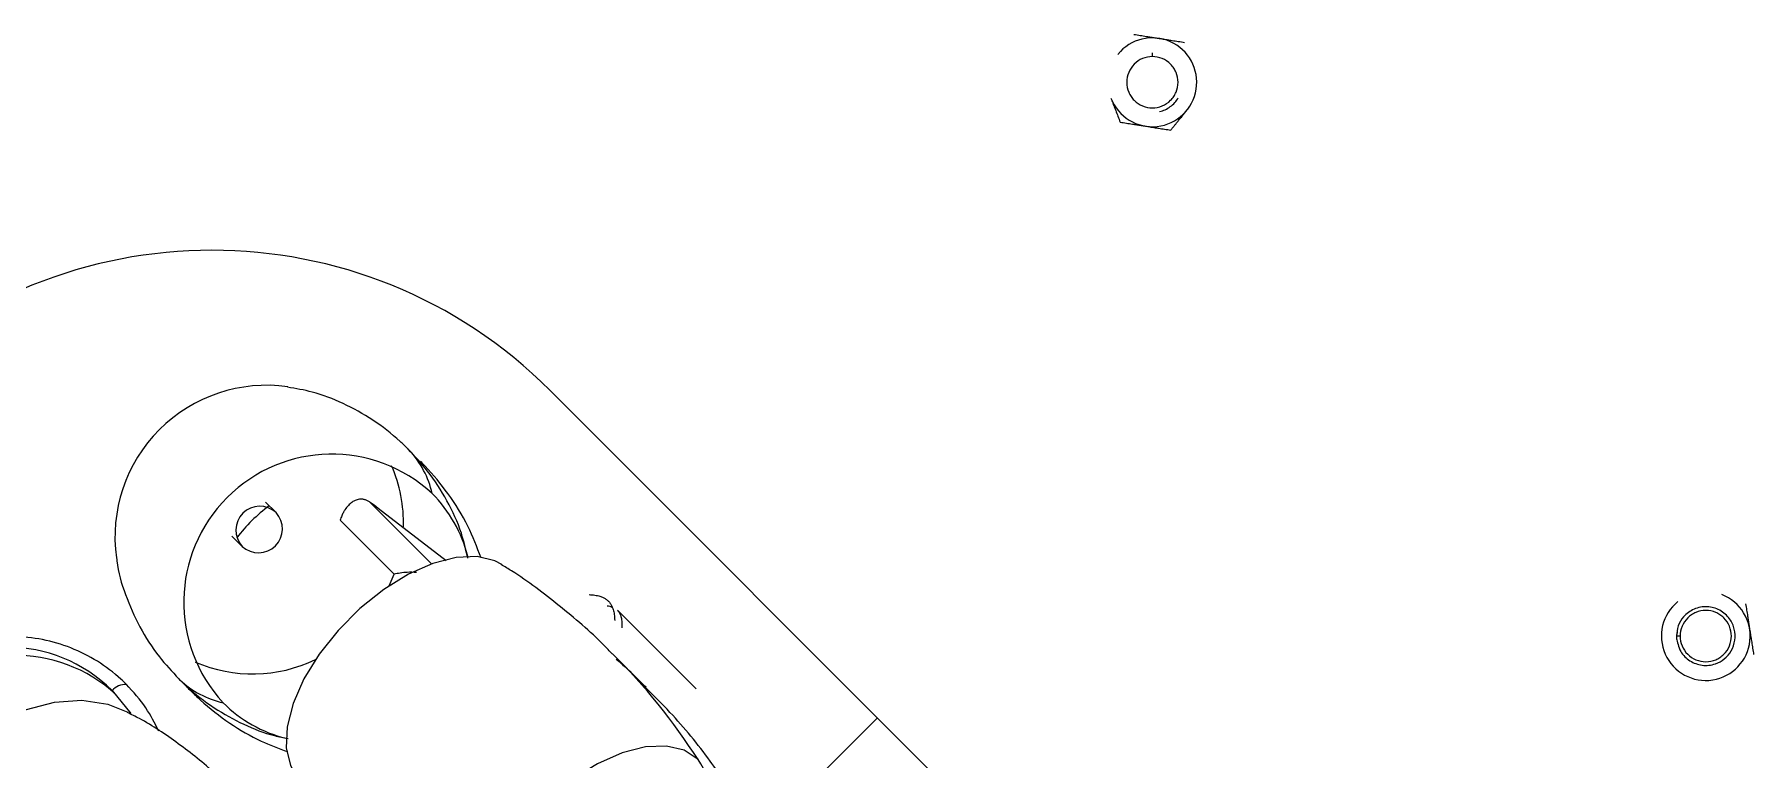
# Model space of a CAD drawing. Header units: millimetres. Extents: x -635 to 515, y -448 to 489.
# Drawn here: x -570.4 to -469.7, y -324.8 to -282.4 of the extents above; entities that cross this region are included whole.
import ezdxf

# ---------------------------------------------------------------- set-up
doc = ezdxf.new("R2010")
doc.units = ezdxf.units.MM

msp = doc.modelspace()

# ---------------------------------------------------------------- linework, layer by layer
at = {"color": 144, "linetype": 'Continuous', "lineweight": 18}
for p, q in [((-504.939, -283.715), (-504.939, -283.498)), ((-490.699, -352.741), (-540.196, -303.243)), ((-556.851, -309.783), (-556.243, -310.391)), ((-549.351, -313.979), (-552.493, -310.837)), ((-546.285, -313.216), (-550.254, -310.149)), ((-558.831, -311.763), (-558.223, -312.371)), ((-536.257, -316.094), (-531.642, -320.708)), ((-474.041, -317.612), (-474.258, -317.612)), ((-565.843, -320.796), (-564.748, -322.136)), ((-521.04, -322.4), (-527.617, -328.976))]:
    msp.add_line(p, q, dxfattribs=at)
at = {"color": 8, "linetype": 'Continuous', "lineweight": 25}
msp.add_line((-550.732, -309.792), (-547.132, -313.391), dxfattribs=at)
at = {"color": 7, "linetype": 'Continuous', "lineweight": 25}
msp.add_line((-549.628, -314.679), (-549.335, -313.985), dxfattribs=at)
at = {"color": 7, "linetype": 'Continuous', "lineweight": 25, "flags": 128}
for points in [[(-548.511, -306.668), (-548.507, -306.672), (-548.443, -306.737)], [(-543.033, -313.424), (-543.427, -313.216), (-544.469, -312.964), (-545.698, -313.015), (-547.059, -313.365), (-548.494, -314), (-549.939, -314.893), (-551.332, -316.002), (-552.612, -317.282), (-553.721, -318.675), (-554.614, -320.12), (-555.249, -321.555), (-555.599, -322.916), (-555.65, -324.145), (-555.398, -325.187), (-555.19, -325.581)], [(-561.947, -320.102), (-561.942, -320.107), (-561.878, -320.169)], [(-576.816, -333.949), (-577.277, -332.782), (-577.512, -331.268), (-577.406, -329.661), (-576.965, -328.033), (-576.207, -326.454), (-575.165, -324.992), (-573.886, -323.713), (-572.425, -322.672), (-570.845, -321.914), (-569.217, -321.472), (-567.61, -321.366), (-566.096, -321.601), (-564.919, -322.068)], [(-531.537, -324.838), (-532.348, -324.295), (-533.39, -324.043), (-534.619, -324.094), (-535.98, -324.445), (-537.415, -325.08), (-538.86, -325.972), (-540.253, -327.082), (-541.532, -328.361), (-542.642, -329.754), (-543.534, -331.199), (-544.169, -332.634), (-544.52, -333.995), (-544.571, -335.224), (-544.319, -336.266), (-543.776, -337.077)]]:
    msp.add_lwpolyline(points, dxfattribs=at)
at = {"color": 8, "linetype": 'Continuous', "lineweight": 25, "flags": 128}
msp.add_lwpolyline([(-534.571, -320.608), (-534.645, -320.534), (-535.597, -319.613)], dxfattribs=at)
at = {"color": 144, "linetype": 'Continuous', "lineweight": 18}
for centre, radius, start, end in [((-504.939, -285.215), 2.598, 201.05277, 141.05277), ((-559.995, -323.042), 28, 45, 225), ((-552.982, -315.632), 8.661, 47.19861, 222.80139), ((-551.109, -317.505), 9.33, 126.3699, 142.74911), ((-552.724, -314.885), 7.943, 14.09655, 44.89677), ((-557.273, -311.341), 1.401, 227.28245, 42.71755), ((-472.541, -317.612), 2.598, 128.94723, 68.94723), ((-571.959, -326.919), 8.654, 45.03039, 224.96961), ((-571.475, -327.403), 8.654, 47.29713, 222.70287), ((-562.494, -344.703), 36.783, 32.68887, 45.11304), ((-565.005, -321.605), 1.165, 89.92112, 136.04489), ((-553.729, -315.89), 7.943, 225.10323, 255.90345), ((-535.194, -327.408), 4.469, 334.19786, 35.10049)]:
    msp.add_arc(centre, radius, start, end, dxfattribs=at)
at = {"color": 7, "linetype": 'Continuous', "lineweight": 25}
for centre, radius, start, end in [((-556.796, -311.818), 8.877, 81.99837, 187.93087), ((-556.971, -310.948), 8.187, 358.05266, 23.79682), ((-557.194, -311.42), 1.401, 47.28245, 222.71755), ((-557.613, -311.381), 8.447, 246.59333, 295.81315)]:
    msp.add_arc(centre, radius, start, end, dxfattribs=at)
at = {"color": 8, "linetype": 'Continuous', "lineweight": 25}
for centre, start, end in [((-552.474, -310.499), 12.79515, 43.02951), ((-558.115, -316.141), 226.95115, 257.20539)]:
    msp.add_arc(centre, 5.513, start, end, dxfattribs=at)
at = {"color": 144, "linetype": 'Continuous', "lineweight": 18}
for points, knots in [([(-506.017, -282.415), (-505.955, -282.424), (-505.834, -282.444), (-505.651, -282.472), (-505.474, -282.5), (-505.272, -282.532), (-505.043, -282.568), (-504.788, -282.608), (-504.619, -282.635), (-504.535, -282.648)], [0, 0, 0, 0, 0.13335788, 0.26104769, 0.3833203, 0.50046135, 0.67171409, 0.83774862, 1, 1, 1, 1]), ([(-504.535, -282.648), (-504.485, -282.656), (-504.384, -282.672), (-504.233, -282.696), (-504.081, -282.72), (-503.927, -282.744), (-503.705, -282.779), (-503.409, -282.825), (-503.175, -282.862), (-503.053, -282.881)], [0, 0, 0, 0, 0.0967737, 0.1947382, 0.2942162, 0.3955159, 0.4989293, 0.7384063, 1, 1, 1, 1]), ([(-504.939, -283.715), (-505.135, -283.715), (-505.332, -283.754), (-505.694, -283.904), (-505.861, -284.015), (-506.138, -284.293), (-506.25, -284.459), (-506.4, -284.822), (-506.439, -285.018), (-506.439, -285.215)], [0, 0, 0, 0, 0.25, 0.25, 0.5, 0.5, 0.75, 0.75, 1, 1, 1, 1]), ([(-507.364, -286.148), (-507.345, -286.196), (-507.308, -286.291), (-507.253, -286.435), (-507.198, -286.578), (-507.142, -286.723), (-507.061, -286.933), (-506.954, -287.213), (-506.869, -287.434), (-506.825, -287.548)], [0, 0, 0, 0, 0.0983707, 0.1964228, 0.2951423, 0.3954761, 0.4983106, 0.741156, 1, 1, 1, 1]), ([(-504.516, -286.934), (-504.289, -286.878), (-504.076, -286.778), (-503.701, -286.502), (-503.543, -286.328), (-503.422, -286.128)], [0, 0, 0, 0, 0.5, 0.5, 1, 1, 1, 1]), ([(-506.825, -287.548), (-506.764, -287.557), (-506.644, -287.576), (-506.462, -287.605), (-506.284, -287.633), (-506.081, -287.665), (-505.852, -287.701), (-505.597, -287.741), (-505.428, -287.768), (-505.343, -287.781)], [0, 0, 0, 0, 0.1316528, 0.258542, 0.3814245, 0.5011805, 0.6713034, 0.8361162, 1, 1, 1, 1]), ([(-505.343, -287.781), (-505.3, -287.788), (-505.214, -287.801), (-505.085, -287.822), (-504.936, -287.845), (-504.767, -287.872), (-504.521, -287.91), (-504.215, -287.958), (-503.982, -287.995), (-503.861, -288.014)], [0, 0, 0, 0, 0.0830372, 0.1663696, 0.2506123, 0.3740388, 0.4996597, 0.7418704, 1, 1, 1, 1]), ([(-503.861, -288.014), (-503.823, -287.966), (-503.747, -287.872), (-503.632, -287.73), (-503.519, -287.591), (-503.39, -287.431), (-503.244, -287.25), (-503.081, -287.049), (-502.972, -286.915), (-502.918, -286.848)], [0, 0, 0, 0, 0.1309632, 0.2572131, 0.3794934, 0.4986684, 0.6696844, 0.8353143, 1, 1, 1, 1]), ([(-550.732, -309.792), (-550.757, -309.774), (-550.807, -309.74), (-550.885, -309.697), (-550.964, -309.662), (-551.046, -309.635), (-551.129, -309.616), (-551.214, -309.606), (-551.358, -309.603), (-551.564, -309.644), (-551.802, -309.771), (-552.022, -309.967), (-552.18, -310.171), (-552.302, -310.38), (-552.401, -310.58), (-552.46, -310.746), (-552.493, -310.837)], [0, 0, 0, 0, 0.0336092, 0.0678182, 0.1027118, 0.138371, 0.1748729, 0.2122908, 0.2506935, 0.3684973, 0.5005239, 0.6163673, 0.7499165, 0.8142789, 0.8976399, 1, 1, 1, 1]), ([(-549.351, -313.979), (-549.097, -313.928), (-548.675, -313.845), (-548.199, -313.864), (-548.01, -313.871)], [0, 0, 0, 0, 0.60338112, 1, 1, 1, 1]), ([(-537.92, -315.189), (-537.859, -315.191), (-537.741, -315.197), (-537.575, -315.216), (-537.421, -315.243), (-537.258, -315.285), (-537.09, -315.348), (-536.924, -315.441), (-536.833, -315.522), (-536.789, -315.562)], [0, 0, 0, 0, 0.1337615, 0.2618117, 0.3844041, 0.5018272, 0.6726052, 0.8381881, 1, 1, 1, 1]), ([(-536.861, -315.846), (-536.806, -315.846), (-536.694, -315.846), (-536.621, -315.897), (-536.584, -315.922)], [0, 0, 0, 0, 0.4970563, 1, 1, 1, 1]), ([(-536.789, -315.562), (-536.768, -315.584), (-536.727, -315.627), (-536.672, -315.701), (-536.622, -315.78), (-536.578, -315.866), (-536.539, -315.958), (-536.487, -316.114), (-536.435, -316.353), (-536.422, -316.576), (-536.416, -316.693)], [0, 0, 0, 0, 0.0809669, 0.1627289, 0.2454776, 0.3293974, 0.4146654, 0.5014504, 0.7397959, 1, 1, 1, 1]), ([(-474.209, -317.337), (-474.228, -317.443), (-474.265, -317.64), (-474.266, -317.732), (-474.06, -318.589), (-473.501, -319.092), (-472.751, -319.38), (-472.017, -319.296), (-471.429, -318.967), (-471.015, -318.484), (-470.801, -317.865), (-470.833, -317.195), (-471.127, -316.552), (-471.696, -316.051), (-472.464, -315.838), (-473.247, -315.983), (-473.84, -316.423), (-474.195, -317.003), (-474.237, -317.411), (-474.258, -317.612)], [0, 0, 0, 0, 0.0432666, 0.080289, 0.1479183, 0.2151874, 0.2815987, 0.3497313, 0.4012815, 0.4547876, 0.5124599, 0.5682125, 0.6262765, 0.692853, 0.7599486, 0.8277082, 0.8936899, 0.9476477, 1, 1, 1, 1]), ([(-470.208, -315.727), (-470.198, -315.788), (-470.179, -315.91), (-470.15, -316.092), (-470.122, -316.269), (-470.091, -316.472), (-470.055, -316.7), (-470.014, -316.955), (-469.988, -317.125), (-469.975, -317.208)], [0, 0, 0, 0, 0.1333579, 0.2610477, 0.3833203, 0.5004614, 0.6717141, 0.8377486, 1, 1, 1, 1]), ([(-535.975, -317.134), (-535.974, -317.078), (-535.971, -316.967), (-535.979, -316.813), (-535.995, -316.67), (-536.024, -316.519), (-536.074, -316.365), (-536.151, -316.214), (-536.222, -316.133), (-536.257, -316.094)], [0, 0, 0, 0, 0.1332167, 0.2607645, 0.3828932, 0.4998874, 0.6713652, 0.8375897, 1, 1, 1, 1]), ([(-471.041, -317.612), (-471.041, -317.425), (-471.078, -317.227), (-471.23, -316.857), (-471.345, -316.686), (-471.555, -316.477), (-471.631, -316.416), (-471.79, -316.31), (-471.872, -316.266), (-472.14, -316.154), (-472.34, -316.112), (-472.742, -316.112), (-472.942, -316.154), (-473.21, -316.266), (-473.292, -316.31), (-473.451, -316.416), (-473.527, -316.477), (-473.737, -316.686), (-473.852, -316.857), (-474.005, -317.227), (-474.041, -317.425), (-474.041, -317.612)], [0, 0, 0, 0, 0.125, 0.125, 0.25, 0.25, 0.3125, 0.3125, 0.375, 0.375, 0.5, 0.5, 0.625, 0.625, 0.6875, 0.6875, 0.75, 0.75, 0.875, 0.875, 1, 1, 1, 1]), ([(-565.003, -320.44), (-565.108, -320.338), (-565.627, -319.833), (-566.676, -319.046), (-568.231, -318.26), (-569.902, -317.771), (-571.631, -317.592), (-573.361, -317.728), (-575.036, -318.174), (-576.6, -318.914), (-578.003, -319.924), (-579.2, -321.171), (-580.153, -322.615), (-580.83, -324.208), (-581.208, -325.9), (-581.274, -327.634), (-581.026, -329.356), (-580.466, -331.002), (-579.623, -332.554), (-578.837, -333.43), (-578.438, -333.875)], [0, 0, 0, 0, 0.01478704, 0.07325941, 0.13168973, 0.18993159, 0.24793927, 0.30569675, 0.36322019, 0.42055662, 0.47777853, 0.53497463, 0.59223437, 0.64961539, 0.70718562, 0.76498725, 0.82303121, 0.8812963, 0.93973275, 1, 1, 1, 1]), ([(-474.041, -317.612), (-474.041, -317.809), (-474.002, -318.005), (-473.852, -318.368), (-473.741, -318.534), (-473.463, -318.812), (-473.296, -318.923), (-472.934, -319.073), (-472.737, -319.112), (-472.541, -319.112)], [0, 0, 0, 0, 0.25, 0.25, 0.5, 0.5, 0.75, 0.75, 1, 1, 1, 1]), ([(-472.541, -319.112), (-472.34, -319.112), (-472.14, -319.071), (-471.872, -318.959), (-471.79, -318.914), (-471.631, -318.809), (-471.555, -318.747), (-471.345, -318.539), (-471.23, -318.368), (-471.078, -317.997), (-471.041, -317.8), (-471.041, -317.612)], [0, 0, 0, 0, 0.25, 0.25, 0.375, 0.375, 0.5, 0.5, 0.75, 0.75, 1, 1, 1, 1]), ([(-469.975, -317.208), (-469.967, -317.258), (-469.951, -317.359), (-469.927, -317.51), (-469.903, -317.663), (-469.879, -317.817), (-469.844, -318.039), (-469.797, -318.334), (-469.76, -318.568), (-469.741, -318.69)], [0, 0, 0, 0, 0.0967737, 0.1947382, 0.2942162, 0.3955159, 0.4989293, 0.7384063, 1, 1, 1, 1]), ([(-563.111, -323.17), (-563.343, -322.706), (-563.845, -321.707), (-564.599, -320.882), (-565.003, -320.44)], [0, 0, 0, 0, 0.4637767, 1, 1, 1, 1]), ([(-558.998, -326.5), (-559.264, -326.22), (-560.172, -325.263), (-561.939, -323.898), (-563.676, -322.703), (-564.71, -322.202), (-564.944, -322.088)], [0, 0, 0, 0, 0.154218, 0.5271797, 0.8926259, 1, 1, 1, 1])]:
    msp.add_open_spline(points, degree=3, knots=knots, dxfattribs=at)
at = {"color": 7, "linetype": 'Continuous', "lineweight": 25}
for points, knots in [([(-504.939, -286.715), (-504.751, -286.715), (-504.554, -286.678), (-504.184, -286.526), (-504.012, -286.411), (-503.804, -286.2), (-503.742, -286.124), (-503.637, -285.965), (-503.593, -285.883), (-503.481, -285.616), (-503.439, -285.415), (-503.439, -285.014), (-503.481, -284.813), (-503.593, -284.546), (-503.637, -284.464), (-503.742, -284.305), (-503.804, -284.229), (-504.012, -284.018), (-504.184, -283.903), (-504.554, -283.751), (-504.751, -283.715), (-504.939, -283.715)], [0, 0, 0, 0, 0.125, 0.125, 0.25, 0.25, 0.3125, 0.3125, 0.375, 0.375, 0.5, 0.5, 0.625, 0.625, 0.6875, 0.6875, 0.75, 0.75, 0.875, 0.875, 1, 1, 1, 1]), ([(-506.439, -285.215), (-506.439, -285.415), (-506.397, -285.616), (-506.285, -285.883), (-506.241, -285.965), (-506.135, -286.124), (-506.074, -286.2), (-505.865, -286.411), (-505.694, -286.526), (-505.324, -286.678), (-505.126, -286.715), (-504.939, -286.715)], [0, 0, 0, 0, 0.25, 0.25, 0.375, 0.375, 0.5, 0.5, 0.75, 0.75, 1, 1, 1, 1]), ([(-548.507, -306.672), (-548.662, -306.522), (-549.305, -305.898), (-550.544, -304.94), (-552.281, -303.978), (-553.962, -303.326), (-555.083, -303.133), (-555.57, -303.049)], [0, 0, 0, 0, 0.0800317, 0.3327777, 0.5793009, 0.8170992, 1, 1, 1, 1]), ([(-545.02, -313.056), (-545.13, -312.566), (-545.393, -311.398), (-546.198, -309.679), (-547.254, -308.02), (-548.118, -307.091), (-548.507, -306.672)], [0, 0, 0, 0, 0.2037789, 0.4850152, 0.7678807, 1, 1, 1, 1]), ([(-544.24, -313.032), (-544.478, -312.411), (-544.98, -311.097), (-546.111, -309.299), (-547.112, -308.078), (-547.691, -307.49), (-547.783, -307.396)], [0, 0, 0, 0, 0.2997172, 0.6334337, 0.9417626, 1, 1, 1, 1]), ([(-565.575, -313.032), (-565.57, -313.094), (-565.515, -313.836), (-565.08, -315.211), (-564.265, -317.102), (-563.193, -318.757), (-562.331, -319.687), (-561.942, -320.107)], [0, 0, 0, 0, 0.022854, 0.2732064, 0.5299199, 0.7881206, 1, 1, 1, 1]), ([(-536.559, -318.656), (-536.716, -318.488), (-537.674, -317.466), (-539.647, -315.837), (-541.673, -314.261), (-542.86, -313.555), (-543.066, -313.432)], [0, 0, 0, 0, 0.08241985, 0.50087684, 0.91325974, 1, 1, 1, 1]), ([(-534.594, -320.641), (-534.969, -320.238), (-535.514, -319.651), (-536.129, -319.142), (-536.321, -318.983)], [0, 0, 0, 0, 0.6879479, 1, 1, 1, 1]), ([(-561.942, -320.107), (-561.788, -320.257), (-561.145, -320.88), (-559.906, -321.84), (-558.168, -322.795), (-556.698, -323.386), (-555.799, -323.549), (-555.531, -323.598)], [0, 0, 0, 0, 0.08720081, 0.36258747, 0.63119402, 0.890294, 1, 1, 1, 1]), ([(-561.548, -320.483), (-561.53, -320.505), (-561.428, -320.629), (-561.313, -320.74), (-561.218, -320.831)], [0, 0, 0, 0, 0.1808636, 1, 1, 1, 1]), ([(-561.218, -320.831), (-561.036, -321.008), (-560.331, -321.692), (-558.989, -322.727), (-557.269, -323.748), (-556.094, -324.179), (-555.575, -324.37)], [0, 0, 0, 0, 0.1126037, 0.4357434, 0.7511195, 1, 1, 1, 1]), ([(-529.23, -327.25), (-529.75, -326.469), (-530.949, -324.665), (-532.762, -322.455), (-534.117, -321.114), (-534.594, -320.641)], [0, 0, 0, 0, 0.3310871, 0.7643168, 1, 1, 1, 1])]:
    msp.add_open_spline(points, degree=3, knots=knots, dxfattribs=at)
at = {"color": 144, "linetype": 'Continuous', "lineweight": 18}
msp.add_open_spline([(-550.254, -310.149), (-550.428, -310.015), (-550.587, -309.896), (-550.732, -309.792)], degree=3, dxfattribs=at)

doc.saveas('drawing.dxf')
